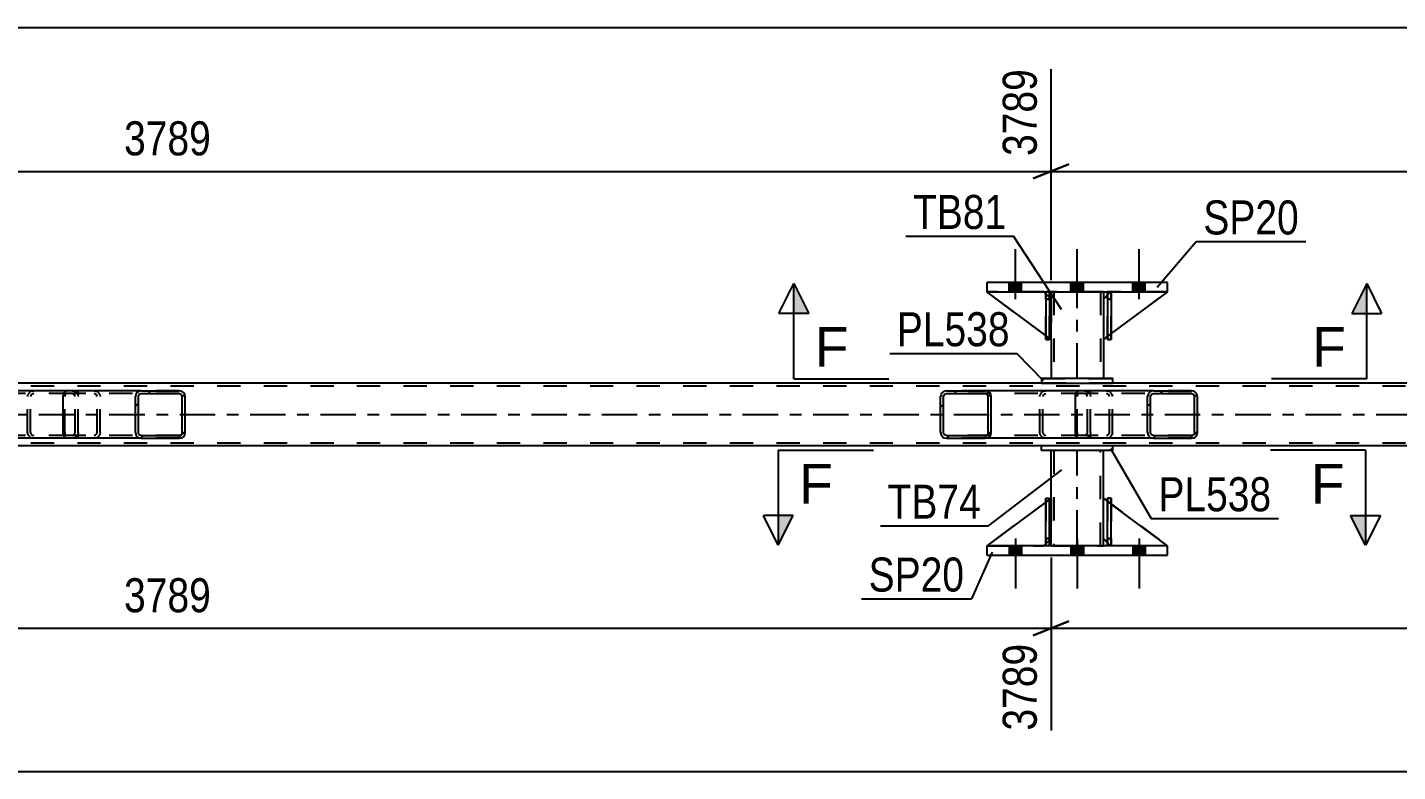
# Model space of a CAD drawing. Header units: millimetres. Extents: x 0 to 841, y 0 to 594.
# Drawn here: x 158.1 to 273.4, y 196.2 to 258.9 of the extents above; entities that cross this region are included whole.
import ezdxf

# ---------------------------------------------------------------- set-up
doc = ezdxf.new("R2010")
doc.units = ezdxf.units.MM
doc.linetypes.add('DXK_LINE_DOT2', pattern=[3.9198, 1.9599, -1.9599])
doc.linetypes.add('DXK_LINE_DOT3', pattern=[5.9187, 2.979, -0.9799, 0.9799, -0.9799])
doc.styles.add('Arial', font='ARIAL.TTF', dxfattribs={"height": 0.2})
doc.styles.add('Arial Narrow', font='ARIALN.TTF', dxfattribs={"height": 0.2})

# ---------------------------------------------------------------- blocks, each defined once
blk = doc.blocks.new('Part-103655217-5479 - 5425')
at = {"color": 7, "linetype": 'DXK_LINE_DOT2'}
for p, q in [((244.1, 219.12), (243.78, 218.89)), ((244.23, 215.82), (244.23, 219.22)), ((244.23, 215.82), (243.63, 215.22)), ((244.1, 215.69), (243.78, 215.37)), ((238.83, 215.22), (243.63, 215.22))]:
    blk.add_line(p, q, dxfattribs=at)
at = {"color": 2, "linetype": 'Continuous'}
for p, q in [((244.23, 219.22), (244.1, 219.12)), ((244.23, 215.82), (244.23, 219.22)), ((243.78, 218.89), (238.83, 215.22)), ((244.23, 215.82), (244.1, 215.69)), ((244.23, 215.82), (244.23, 215.82)), ((243.78, 215.37), (243.63, 215.22))]:
    blk.add_line(p, q, dxfattribs=at)
blk = doc.blocks.new('Part-103655217-5478 - 5425')
at = {"color": 7, "linetype": 'DXK_LINE_DOT2'}
for p, q in [((244.23, 219.22), (238.83, 215.22)), ((244.23, 215.82), (244.23, 219.22)), ((244.23, 219.22), (244.23, 215.82)), ((243.63, 215.22), (244.23, 215.82)), ((244.23, 215.82), (243.63, 215.22)), ((244.23, 215.82), (244.23, 215.82)), ((238.83, 215.22), (243.63, 215.22))]:
    blk.add_line(p, q, dxfattribs=at)
blk = doc.blocks.new('Part-103655217-5480 - 5425')
at = {"color": 7, "linetype": 'DXK_LINE_DOT2'}
for p, q in [((243.78, 235.98), (243.78, 236.58)), ((243.78, 236.58), (243.78, 236.58)), ((243.78, 236.58), (243.78, 232.58)), ((244.1, 236.58), (243.78, 236.58)), ((244.1, 235.98), (244.1, 236.58)), ((244.1, 232.58), (244.1, 236.58)), ((243.78, 232.58), (243.78, 235.98)), ((243.78, 235.98), (244.1, 235.98)), ((244.1, 235.98), (244.1, 232.58)), ((243.78, 232.58), (244.1, 232.58))]:
    blk.add_line(p, q, dxfattribs=at)
blk = doc.blocks.new('Part-103655217-5545 - 5425')
at = {"color": 2, "linetype": 'Continuous'}
for p, q in [((244.23, 236.58), (244.23, 235.98)), ((248.63, 236.58), (248.63, 235.98)), ((244.23, 232.58), (244.23, 229.3)), ((248.63, 232.58), (248.63, 229.3))]:
    blk.add_line(p, q, dxfattribs=at)
at = {"color": 7, "linetype": 'DXK_LINE_DOT2'}
for p, q in [((248.63, 236.58), (244.23, 236.58)), ((244.47, 236.58), (244.47, 229.3)), ((248.39, 236.58), (248.39, 229.3)), ((244.23, 235.98), (244.23, 232.58)), ((248.63, 235.98), (248.63, 232.58)), ((248.63, 229.3), (244.23, 229.3))]:
    blk.add_line(p, q, dxfattribs=at)
at = {"color": 7, "linetype": 'DXK_LINE_DOT3'}
blk.add_line((246.43, 229.3), (246.43, 236.58), dxfattribs=at)
blk = doc.blocks.new('Part-103655217-5481 - 5425')
at = {"color": 7, "linetype": 'DXK_LINE_DOT2'}
for p, q in [((248.63, 215.82), (248.63, 219.22)), ((248.63, 219.22), (254.03, 215.22)), ((249.23, 215.22), (248.63, 215.82)), ((254.03, 215.22), (249.23, 215.22))]:
    blk.add_line(p, q, dxfattribs=at)
blk = doc.blocks.new('Part-103655217-5482 - 5425')
at = {"color": 2, "linetype": 'Continuous'}
for p, q in [((248.63, 215.82), (248.63, 219.22)), ((248.98, 218.96), (248.63, 219.22)), ((254.03, 215.22), (249.3, 218.72)), ((248.98, 215.46), (248.63, 215.82))]:
    blk.add_line(p, q, dxfattribs=at)
at = {"color": 7, "linetype": 'DXK_LINE_DOT2'}
for p, q in [((249.3, 218.72), (248.98, 218.96)), ((249.23, 215.22), (248.98, 215.46)), ((254.03, 215.22), (249.23, 215.22)), ((254.03, 215.22), (254.03, 215.22)), ((254.03, 215.22), (254.03, 215.22))]:
    blk.add_line(p, q, dxfattribs=at)
blk = doc.blocks.new('Part-103655217-5493 - 5425')
at = {"color": 2, "linetype": 'Continuous'}
for p, q in [((248.98, 236.33), (248.63, 235.98)), ((254.03, 236.58), (249.3, 233.08)), ((248.63, 235.98), (248.63, 232.58)), ((248.98, 232.84), (248.63, 232.58))]:
    blk.add_line(p, q, dxfattribs=at)
at = {"color": 7, "linetype": 'DXK_LINE_DOT2'}
for p, q in [((249.23, 236.58), (248.98, 236.33)), ((254.03, 236.58), (249.23, 236.58)), ((249.3, 233.08), (248.98, 232.84))]:
    blk.add_line(p, q, dxfattribs=at)
blk = doc.blocks.new('Part-103655217-5494 - 5425')
at = {"color": 7, "linetype": 'DXK_LINE_DOT2'}
for p, q in [((249.23, 236.58), (248.63, 235.98)), ((248.63, 232.58), (254.03, 236.58)), ((254.03, 236.58), (249.23, 236.58)), ((248.63, 235.98), (248.63, 232.58))]:
    blk.add_line(p, q, dxfattribs=at)
blk = doc.blocks.new('Part-103655217-5495 - 5425')
at = {"color": 2, "linetype": 'Continuous'}
for p, q in [((243.78, 232.91), (238.83, 236.58)), ((243.78, 236.42), (243.63, 236.58)), ((244.23, 235.98), (244.1, 236.1)), ((244.23, 235.98), (244.23, 235.98)), ((244.23, 232.58), (244.23, 235.98)), ((244.1, 232.67), (244.23, 232.58)), ((244.23, 232.58), (244.23, 232.58))]:
    blk.add_line(p, q, dxfattribs=at)
at = {"color": 7, "linetype": 'DXK_LINE_DOT2'}
for p, q in [((243.63, 236.58), (238.83, 236.58)), ((243.63, 236.58), (244.23, 235.98)), ((244.1, 236.1), (243.78, 236.42)), ((244.23, 235.98), (244.23, 232.58)), ((244.1, 232.67), (243.78, 232.91))]:
    blk.add_line(p, q, dxfattribs=at)
blk = doc.blocks.new('Part-103655217-5496 - 5425')
at = {"color": 7, "linetype": 'DXK_LINE_DOT2'}
for p, q in [((244.23, 232.58), (238.83, 236.58)), ((238.83, 236.58), (243.63, 236.58)), ((243.63, 236.58), (244.23, 235.98)), ((244.23, 235.98), (243.63, 236.58)), ((244.23, 235.98), (244.23, 232.58)), ((244.23, 235.98), (244.23, 235.98)), ((244.23, 235.98), (244.23, 232.58))]:
    blk.add_line(p, q, dxfattribs=at)
blk = doc.blocks.new('Part-103655217-5497 - 5425')
at = {"color": 2, "linetype": 'Continuous'}
for p, q in [((249.3, 236.58), (248.98, 236.58)), ((248.98, 236.58), (248.98, 232.58)), ((249.3, 236.58), (249.3, 236.58)), ((249.3, 236.58), (249.3, 232.58)), ((249.3, 232.58), (248.98, 232.58))]:
    blk.add_line(p, q, dxfattribs=at)
at = {"color": 7, "linetype": 'DXK_LINE_DOT2'}
for p, q in [((248.98, 235.98), (248.98, 236.58)), ((249.3, 235.98), (249.3, 236.58)), ((249.3, 236.58), (249.3, 236.58)), ((249.3, 235.98), (248.98, 235.98)), ((248.98, 235.98), (248.98, 232.58)), ((249.3, 232.58), (249.3, 235.98))]:
    blk.add_line(p, q, dxfattribs=at)
blk = doc.blocks.new('Part-103655217-5567 - 5425')
at = {"color": 7, "linetype": 'DXK_LINE_DOT2'}
for p, q in [((249.3, 219.22), (248.98, 219.22)), ((248.98, 215.82), (248.98, 219.22)), ((248.98, 219.22), (248.98, 215.22)), ((249.3, 219.22), (249.3, 215.82)), ((249.3, 215.22), (249.3, 219.22)), ((249.3, 215.82), (248.98, 215.82)), ((248.98, 215.22), (248.98, 215.82)), ((249.3, 215.82), (249.3, 215.22)), ((249.3, 215.22), (248.98, 215.22)), ((249.3, 215.22), (249.3, 215.22))]:
    blk.add_line(p, q, dxfattribs=at)
blk = doc.blocks.new('Bolt-103655217-5653 - 5425')
at = {"linetype": 'Continuous'}
for points in [[(241.75, 215.22), (240.71, 215.22), (240.71, 214.42), (241.75, 214.42)], [(241.75, 215.22), (240.71, 215.22), (240.71, 214.42), (241.75, 214.42)], [(241.75, 215.22), (240.71, 215.22), (240.71, 214.42), (241.75, 214.42)], [(246.95, 215.22), (245.91, 215.22), (245.91, 214.42), (246.95, 214.42)], [(246.95, 215.22), (245.91, 215.22), (245.91, 214.42), (246.95, 214.42)], [(252.15, 215.22), (251.11, 215.22), (251.11, 214.42), (252.15, 214.42)], [(252.15, 215.22), (251.11, 215.22), (251.11, 214.42), (252.15, 214.42)], [(252.15, 215.22), (251.11, 215.22), (251.11, 214.42), (252.15, 214.42)]]:
    blk.add_hatch(color=1, dxfattribs=at).paths.add_polyline_path(points)
at = {"color": 1, "linetype": 'Continuous'}
for p, q in [((241.23, 215.82), (241.23, 211.62)), ((241.23, 215.82), (241.23, 211.62)), ((241.23, 215.82), (241.23, 211.62)), ((246.43, 215.82), (246.43, 211.62)), ((246.43, 215.82), (246.43, 211.62)), ((251.63, 215.82), (251.63, 211.62)), ((251.63, 215.82), (251.63, 211.62)), ((251.63, 215.82), (251.63, 211.62)), ((240.71, 215.22), (240.71, 214.42)), ((240.71, 215.22), (240.71, 214.42)), ((240.71, 215.22), (240.71, 214.42)), ((241.75, 215.22), (241.75, 214.42)), ((241.75, 215.22), (241.75, 214.42)), ((241.75, 215.22), (241.75, 214.42)), ((245.91, 215.22), (245.91, 214.42)), ((245.91, 215.22), (245.91, 214.42)), ((246.95, 215.22), (246.95, 214.42)), ((246.95, 215.22), (246.95, 214.42)), ((251.11, 215.22), (251.11, 214.42)), ((251.11, 215.22), (251.11, 214.42)), ((251.11, 215.22), (251.11, 214.42)), ((252.15, 215.22), (252.15, 214.42)), ((252.15, 215.22), (252.15, 214.42)), ((252.15, 215.22), (252.15, 214.42))]:
    blk.add_line(p, q, dxfattribs=at)
blk = doc.blocks.new('Part-103655217-5508 - 5425')
at = {"color": 2, "linetype": 'Continuous'}
for p, q in [((249.43, 223.62), (243.43, 223.62)), ((243.43, 223.22), (243.43, 223.62)), ((249.43, 223.22), (249.43, 223.62)), ((249.43, 223.22), (243.43, 223.22))]:
    blk.add_line(p, q, dxfattribs=at)
blk = doc.blocks.new('Part-103655217-5510 - 5425')
at = {"color": 7, "linetype": 'DXK_LINE_DOT2'}
for p, q in [((243.78, 219.22), (244.1, 219.22)), ((243.78, 215.82), (243.78, 219.22)), ((243.78, 219.22), (243.78, 215.22)), ((244.1, 219.22), (244.1, 215.82)), ((244.1, 215.22), (244.1, 219.12)), ((244.1, 215.82), (243.78, 215.82)), ((243.78, 215.22), (243.78, 215.82)), ((244.1, 215.82), (244.1, 215.22)), ((244.1, 215.22), (243.78, 215.22)), ((244.1, 215.22), (244.1, 215.22))]:
    blk.add_line(p, q, dxfattribs=at)
blk = doc.blocks.new('Part-103655217-5512 - 5425')
at = {"color": 2, "linetype": 'Continuous'}
for p, q in [((243.78, 215.22), (243.78, 219.22)), ((243.78, 219.22), (244.1, 219.22)), ((244.1, 215.22), (244.1, 219.22)), ((243.78, 215.22), (243.78, 215.22)), ((244.1, 215.22), (243.78, 215.22))]:
    blk.add_line(p, q, dxfattribs=at)
at = {"color": 7, "linetype": 'DXK_LINE_DOT2'}
for p, q in [((243.78, 219.22), (243.78, 215.82)), ((244.1, 215.82), (244.1, 219.22)), ((243.78, 215.82), (243.78, 215.22)), ((243.78, 215.82), (244.1, 215.82)), ((244.1, 215.22), (244.1, 215.82)), ((244.1, 215.22), (244.1, 215.22))]:
    blk.add_line(p, q, dxfattribs=at)
blk = doc.blocks.new('Part-103655217-5515 - 5425')
at = {"color": 7, "linetype": 'DXK_LINE_DOT2'}
for p, q in [((248.98, 235.98), (248.98, 236.58)), ((248.98, 236.58), (248.98, 236.58)), ((248.98, 236.58), (248.98, 232.58)), ((249.3, 236.58), (248.98, 236.58)), ((249.3, 235.98), (249.3, 236.58)), ((249.3, 232.58), (249.3, 236.58)), ((248.98, 232.58), (248.98, 235.98)), ((248.98, 235.98), (249.3, 235.98)), ((249.3, 235.98), (249.3, 232.58)), ((248.98, 232.58), (249.3, 232.58))]:
    blk.add_line(p, q, dxfattribs=at)
blk = doc.blocks.new('Part-103655217-5521 - 5425')
at = {"color": 2, "linetype": 'Continuous'}
for p, q in [((238.83, 215.22), (238.83, 214.42)), ((254.03, 215.22), (238.83, 215.22)), ((238.83, 214.42), (254.03, 214.42)), ((254.03, 214.42), (254.03, 215.22))]:
    blk.add_line(p, q, dxfattribs=at)
blk = doc.blocks.new('Part-103655217-5526 - 5425')
at = {"color": 2, "linetype": 'Continuous'}
for p, q in [((254.03, 237.38), (238.83, 237.38)), ((238.83, 237.38), (238.83, 236.58)), ((238.83, 236.58), (254.03, 236.58)), ((254.03, 236.58), (254.03, 237.38))]:
    blk.add_line(p, q, dxfattribs=at)
blk = doc.blocks.new('Part-103655217-5531 - 5425')
at = {"color": 2, "linetype": 'Continuous'}
for p, q in [((244.23, 219.22), (244.23, 223.22)), ((248.63, 219.22), (248.63, 223.22)), ((244.23, 215.22), (244.23, 215.82)), ((248.63, 215.22), (248.63, 215.82))]:
    blk.add_line(p, q, dxfattribs=at)
at = {"color": 7, "linetype": 'DXK_LINE_DOT2'}
for p, q in [((248.63, 223.22), (244.23, 223.22)), ((244.47, 223.22), (244.47, 215.22)), ((248.39, 215.22), (248.39, 223.22)), ((244.23, 215.82), (244.23, 219.22)), ((248.63, 215.82), (248.63, 219.22)), ((244.23, 215.22), (248.63, 215.22))]:
    blk.add_line(p, q, dxfattribs=at)
at = {"color": 7, "linetype": 'DXK_LINE_DOT3'}
blk.add_line((246.43, 215.22), (246.43, 223.22), dxfattribs=at)
blk = doc.blocks.new('Part-103655217-5532 - 5425')
at = {"linetype": 'Continuous'}
h = blk.add_hatch(dxfattribs=at)
h.set_pattern_fill('', scale=0.7, style=0, pattern_type=0)
h.set_pattern_definition([(45, (171.369, 227.9618), (-1.57154, 1.57154), [])])
h.paths.add_polyline_path([(171.41, 227.78), (171.37, 227.96), (171.26, 228.12), (171.1, 228.22), (170.9, 228.26), (167.72, 228.26), (167.53, 228.22), (167.36, 228.12), (167.26, 227.96), (167.22, 227.78), (167.22, 224.74), (167.26, 224.55), (167.36, 224.4), (167.53, 224.29), (167.72, 224.26), (170.9, 224.26), (171.1, 224.29), (171.26, 224.4), (171.37, 224.55), (171.41, 224.74)])
h.paths.add_polyline_path([(171.14, 224.65), (171.08, 224.57), (171, 224.52), (170.9, 224.5), (167.72, 224.5), (167.62, 224.52), (167.54, 224.57), (167.49, 224.65), (167.47, 224.74), (167.47, 227.78), (167.49, 227.87), (167.54, 227.95), (167.62, 228), (167.72, 228.02), (170.9, 228.02), (171, 228), (171.08, 227.95), (171.14, 227.87), (171.16, 227.78), (171.16, 224.74)])
at = {"color": 2, "linetype": 'Continuous'}
for p, q in [((161.23, 228.12), (161.32, 228.22)), ((161.32, 228.22), (161.42, 228.26)), ((167.72, 228.26), (161.42, 228.26)), ((167.72, 228.26), (167.53, 228.22)), ((167.72, 228.26), (170.9, 228.26)), ((171.1, 228.22), (170.9, 228.26)), ((161.15, 227.78), (161.17, 227.96)), ((161.15, 224.74), (161.15, 227.78)), ((161.17, 227.96), (161.23, 228.12)), ((167.26, 227.96), (167.22, 227.78)), ((167.22, 224.74), (167.22, 227.78)), ((167.47, 227.78), (167.49, 227.87)), ((167.47, 224.74), (167.47, 227.78)), ((167.49, 227.87), (167.54, 227.95)), ((167.54, 227.95), (167.62, 228)), ((167.62, 228), (167.72, 228.02)), ((167.72, 228.02), (170.9, 228.02)), ((170.9, 228.02), (171, 228)), ((171, 228), (171.08, 227.95)), ((171.08, 227.95), (171.14, 227.87)), ((171.14, 227.87), (171.16, 227.78)), ((171.16, 224.74), (171.16, 227.78)), ((171.41, 227.78), (171.37, 227.96)), ((171.41, 224.74), (171.41, 227.78)), ((161.17, 224.55), (161.15, 224.74)), ((167.22, 224.74), (167.26, 224.55)), ((167.49, 224.65), (167.47, 224.74)), ((171.16, 224.74), (171.14, 224.65)), ((171.37, 224.55), (171.41, 224.74)), ((161.23, 224.4), (161.17, 224.55)), ((161.32, 224.29), (161.23, 224.4)), ((161.42, 224.26), (161.32, 224.29)), ((167.72, 224.26), (161.42, 224.26)), ((167.54, 224.57), (167.49, 224.65)), ((167.53, 224.29), (167.72, 224.26)), ((167.62, 224.52), (167.54, 224.57)), ((167.72, 224.5), (167.62, 224.52)), ((167.72, 224.5), (170.9, 224.5)), ((167.72, 224.26), (170.9, 224.26)), ((171, 224.52), (170.9, 224.5)), ((170.9, 224.26), (171.1, 224.29)), ((171.08, 224.57), (171, 224.52)), ((171.14, 224.65), (171.08, 224.57))]:
    blk.add_line(p, q, dxfattribs=at)
at = {"color": 7, "linetype": 'DXK_LINE_DOT2'}
for p, q in [((162.41, 228.02), (162.41, 228.26)), ((163.75, 228.26), (163.95, 228.22)), ((170.9, 228.26), (167.72, 228.26)), ((161.3, 227.87), (161.28, 227.78)), ((161.28, 224.74), (161.28, 227.78)), ((161.32, 227.95), (161.3, 227.87)), ((161.37, 228), (161.32, 227.95)), ((161.42, 228.02), (161.37, 228)), ((170.9, 228.02), (161.42, 228.02)), ((163.85, 228), (163.75, 228.02)), ((163.93, 227.95), (163.85, 228)), ((163.99, 227.87), (163.93, 227.95)), ((164.01, 227.78), (163.99, 227.87)), ((164.01, 224.74), (164.01, 227.78)), ((164.22, 227.96), (164.26, 227.78)), ((164.26, 224.74), (164.26, 227.78)), ((161.28, 224.74), (161.3, 224.65)), ((163.99, 224.65), (164.01, 224.74)), ((164.26, 224.74), (164.22, 224.55)), ((161.3, 224.65), (161.32, 224.57)), ((161.32, 224.57), (161.37, 224.52)), ((161.37, 224.52), (161.42, 224.5)), ((170.9, 224.5), (161.42, 224.5)), ((162.41, 224.26), (162.41, 224.5)), ((163.75, 224.5), (163.85, 224.52)), ((163.95, 224.29), (163.75, 224.26)), ((163.85, 224.52), (163.93, 224.57)), ((163.93, 224.57), (163.99, 224.65)), ((170.9, 224.26), (167.72, 224.26))]:
    blk.add_line(p, q, dxfattribs=at)
for centre, start, end in [((163.77, 227.76), 23.8494, 68.8059), ((163.77, 224.75), 291.1941, 336.1506)]:
    blk.add_arc(centre, 0.492, start, end, dxfattribs=at)
at = {"color": 2, "linetype": 'Continuous'}
for centre, start, end in [((167.71, 227.76), 111.1941, 156.1506), ((170.92, 227.76), 23.8494, 68.8059), ((167.71, 224.75), 203.8494, 248.8059), ((170.92, 224.75), 291.1941, 336.1506)]:
    blk.add_arc(centre, 0.492, start, end, dxfattribs=at)
blk = doc.blocks.new('Part-103655217-5533 - 5425')
at = {"linetype": 'Continuous'}
h = blk.add_hatch(dxfattribs=at)
h.set_pattern_fill('', scale=0.7, style=0, pattern_type=0)
h.set_pattern_definition([(45, (154.0247, 227.9618), (-1.57154, 1.57154), [])])
h.paths.add_polyline_path([(154.06, 227.78), (154.02, 227.96), (153.91, 228.12), (153.75, 228.22), (153.55, 228.26), (150.32, 228.26), (150.12, 228.22), (149.96, 228.12), (149.85, 227.96), (149.81, 227.78), (149.81, 224.74), (149.85, 224.55), (149.96, 224.4), (150.12, 224.29), (150.32, 224.26), (153.55, 224.26), (153.75, 224.29), (153.91, 224.4), (154.02, 224.55), (154.06, 224.74)])
h.paths.add_polyline_path([(153.79, 224.65), (153.73, 224.57), (153.65, 224.52), (153.55, 224.5), (150.32, 224.5), (150.22, 224.52), (150.14, 224.57), (150.08, 224.65), (150.06, 224.74), (150.06, 227.78), (150.08, 227.87), (150.14, 227.95), (150.22, 228), (150.32, 228.02), (153.55, 228.02), (153.65, 228), (153.73, 227.95), (153.79, 227.87), (153.81, 227.78), (153.81, 224.74)])
at = {"color": 2, "linetype": 'Continuous'}
for p, q in [((150.32, 228.26), (150.12, 228.22)), ((150.32, 228.26), (153.55, 228.26)), ((161.42, 228.26), (153.55, 228.26)), ((153.75, 228.22), (153.55, 228.26)), ((149.85, 227.96), (149.81, 227.78)), ((149.81, 224.74), (149.81, 227.78)), ((150.06, 227.78), (150.08, 227.87)), ((150.06, 224.74), (150.06, 227.78)), ((150.08, 227.87), (150.14, 227.95)), ((150.14, 227.95), (150.22, 228)), ((150.22, 228), (150.32, 228.02)), ((150.32, 228.02), (153.55, 228.02)), ((153.55, 228.02), (153.65, 228)), ((153.65, 228), (153.73, 227.95)), ((153.73, 227.95), (153.79, 227.87)), ((153.79, 227.87), (153.81, 227.78)), ((153.81, 224.74), (153.81, 227.78)), ((154.06, 227.78), (154.02, 227.96)), ((154.06, 224.74), (154.06, 227.78)), ((149.81, 224.74), (149.85, 224.55)), ((150.08, 224.65), (150.06, 224.74)), ((153.81, 224.74), (153.79, 224.65)), ((154.02, 224.55), (154.06, 224.74)), ((150.14, 224.57), (150.08, 224.65)), ((150.12, 224.29), (150.32, 224.26)), ((150.22, 224.52), (150.14, 224.57)), ((150.32, 224.5), (150.22, 224.52)), ((150.32, 224.5), (153.55, 224.5)), ((150.32, 224.26), (153.55, 224.26)), ((153.65, 224.52), (153.55, 224.5)), ((153.55, 224.26), (153.75, 224.29)), ((161.42, 224.26), (153.55, 224.26)), ((153.73, 224.57), (153.65, 224.52)), ((153.79, 224.65), (153.73, 224.57))]:
    blk.add_line(p, q, dxfattribs=at)
at = {"color": 7, "linetype": 'DXK_LINE_DOT2'}
for p, q in [((153.55, 228.26), (150.32, 228.26)), ((158.47, 228.22), (158.67, 228.26)), ((161.9, 228.26), (161.42, 228.26)), ((161.9, 228.26), (162.1, 228.22)), ((161.9, 228.02), (150.32, 228.02)), ((158.16, 227.78), (158.2, 227.96)), ((158.16, 224.74), (158.16, 227.78)), ((158.43, 227.87), (158.41, 227.78)), ((158.41, 224.74), (158.41, 227.78)), ((158.49, 227.95), (158.43, 227.87)), ((158.57, 228), (158.49, 227.95)), ((158.67, 228.02), (158.57, 228)), ((162, 228), (161.9, 228.02)), ((162.08, 227.95), (162, 228)), ((162.14, 227.87), (162.08, 227.95)), ((162.16, 227.78), (162.14, 227.87)), ((162.16, 224.74), (162.16, 227.78)), ((162.37, 227.96), (162.41, 227.78)), ((162.41, 224.74), (162.41, 227.78)), ((158.2, 224.55), (158.16, 224.74)), ((158.41, 224.74), (158.43, 224.65)), ((162.14, 224.65), (162.16, 224.74)), ((162.41, 224.74), (162.37, 224.55)), ((161.9, 224.5), (150.32, 224.5)), ((153.55, 224.26), (150.32, 224.26)), ((158.43, 224.65), (158.49, 224.57)), ((158.67, 224.26), (158.47, 224.29)), ((158.49, 224.57), (158.51, 224.55)), ((158.51, 224.55), (158.57, 224.52)), ((158.57, 224.52), (158.67, 224.5)), ((161.9, 224.26), (161.42, 224.26)), ((161.9, 224.5), (162, 224.52)), ((162.1, 224.29), (161.9, 224.26)), ((162, 224.52), (162.08, 224.57)), ((162.08, 224.57), (162.14, 224.65))]:
    blk.add_line(p, q, dxfattribs=at)
at = {"color": 2, "linetype": 'Continuous'}
for centre, start, end in [((150.3, 227.76), 110.7583, 155.68), ((153.57, 227.76), 24.32, 69.2417), ((150.3, 224.76), 204.32, 249.2417), ((153.57, 224.76), 290.7583, 335.68)]:
    blk.add_arc(centre, 0.496, start, end, dxfattribs=at)
at = {"color": 7, "linetype": 'DXK_LINE_DOT2'}
for centre, start, end in [((158.65, 227.76), 110.7583, 155.68), ((161.92, 227.76), 24.32, 69.2417), ((158.65, 224.76), 204.32, 249.2417), ((161.92, 224.76), 290.7583, 335.68)]:
    blk.add_arc(centre, 0.496, start, end, dxfattribs=at)
blk = doc.blocks.new('Part-103655217-5569 - 5425')
at = {"color": 2, "linetype": 'Continuous'}
for p, q in [((248.98, 215.22), (248.98, 219.22)), ((248.98, 219.22), (249.3, 219.22)), ((249.3, 215.22), (249.3, 219.22)), ((248.98, 215.22), (248.98, 215.22)), ((249.3, 215.22), (248.98, 215.22))]:
    blk.add_line(p, q, dxfattribs=at)
at = {"color": 7, "linetype": 'DXK_LINE_DOT2'}
for p, q in [((248.98, 219.22), (248.98, 215.82)), ((249.3, 215.82), (249.3, 219.22)), ((248.98, 215.82), (248.98, 215.22)), ((248.98, 215.82), (249.3, 215.82)), ((249.3, 215.22), (249.3, 215.82)), ((249.3, 215.22), (249.3, 215.22))]:
    blk.add_line(p, q, dxfattribs=at)
blk = doc.blocks.new('Part-103655217-5588 - 5425')
at = {"linetype": 'Continuous'}
h = blk.add_hatch(dxfattribs=at)
h.set_pattern_fill('', scale=0.7, style=0, pattern_type=0)
h.set_pattern_definition([(45, (256.5024, 227.9618), (-1.57154, 1.57154), [])])
h.paths.add_polyline_path([(256.54, 227.78), (256.5, 227.96), (256.39, 228.12), (256.23, 228.22), (256.04, 228.26), (252.85, 228.26), (252.66, 228.22), (252.5, 228.12), (252.39, 227.96), (252.35, 227.78), (252.35, 224.74), (252.39, 224.55), (252.5, 224.4), (252.66, 224.29), (252.85, 224.26), (256.04, 224.26), (256.23, 224.29), (256.39, 224.4), (256.5, 224.55), (256.54, 224.74)])
h.paths.add_polyline_path([(256.27, 224.65), (256.22, 224.57), (256.13, 224.52), (256.04, 224.5), (252.85, 224.5), (252.76, 224.52), (252.68, 224.57), (252.62, 224.65), (252.6, 224.74), (252.6, 227.78), (252.62, 227.87), (252.68, 227.95), (252.76, 228), (252.85, 228.02), (256.04, 228.02), (256.13, 228), (256.22, 227.95), (256.27, 227.87), (256.29, 227.78), (256.29, 224.74)])
at = {"color": 2, "linetype": 'Continuous'}
for p, q in [((246.36, 228.12), (246.45, 228.22)), ((246.45, 228.22), (246.55, 228.26)), ((252.85, 228.26), (246.55, 228.26)), ((252.85, 228.26), (252.66, 228.22)), ((252.85, 228.26), (256.04, 228.26)), ((256.23, 228.22), (256.04, 228.26)), ((246.28, 227.78), (246.3, 227.96)), ((246.28, 224.74), (246.28, 227.78)), ((246.3, 227.96), (246.36, 228.12)), ((252.39, 227.96), (252.35, 227.78)), ((252.35, 224.74), (252.35, 227.78)), ((252.6, 227.78), (252.62, 227.87)), ((252.6, 224.74), (252.6, 227.78)), ((252.62, 227.87), (252.68, 227.95)), ((252.68, 227.95), (252.76, 228)), ((252.76, 228), (252.85, 228.02)), ((252.85, 228.02), (256.04, 228.02)), ((256.04, 228.02), (256.13, 228)), ((256.13, 228), (256.22, 227.95)), ((256.22, 227.95), (256.27, 227.87)), ((256.27, 227.87), (256.29, 227.78)), ((256.29, 224.74), (256.29, 227.78)), ((256.54, 227.78), (256.5, 227.96)), ((256.54, 224.74), (256.54, 227.78)), ((246.3, 224.55), (246.28, 224.74)), ((252.35, 224.74), (252.39, 224.55)), ((252.62, 224.65), (252.6, 224.74)), ((256.29, 224.74), (256.27, 224.65)), ((256.5, 224.55), (256.54, 224.74)), ((246.36, 224.4), (246.3, 224.55)), ((246.45, 224.29), (246.36, 224.4)), ((246.55, 224.26), (246.45, 224.29)), ((252.85, 224.26), (246.55, 224.26)), ((252.68, 224.57), (252.62, 224.65)), ((252.66, 224.29), (252.85, 224.26)), ((252.76, 224.52), (252.68, 224.57)), ((252.85, 224.5), (252.76, 224.52)), ((252.85, 224.5), (256.04, 224.5)), ((252.85, 224.26), (256.04, 224.26)), ((256.13, 224.52), (256.04, 224.5)), ((256.04, 224.26), (256.23, 224.29)), ((256.22, 224.57), (256.13, 224.52)), ((256.27, 224.65), (256.22, 224.57))]:
    blk.add_line(p, q, dxfattribs=at)
at = {"color": 7, "linetype": 'DXK_LINE_DOT2'}
for p, q in [((247.55, 228.02), (247.55, 228.26)), ((248.89, 228.26), (249.08, 228.22)), ((256.04, 228.26), (252.85, 228.26)), ((246.43, 227.87), (246.42, 227.78)), ((246.42, 224.74), (246.42, 227.78)), ((246.46, 227.95), (246.43, 227.87)), ((246.5, 228), (246.46, 227.95)), ((246.55, 228.02), (246.5, 228)), ((256.04, 228.02), (246.55, 228.02)), ((248.98, 228), (248.89, 228.02)), ((249.07, 227.95), (248.98, 228)), ((249.12, 227.87), (249.07, 227.95)), ((249.14, 227.78), (249.12, 227.87)), ((249.14, 224.74), (249.14, 227.78)), ((249.35, 227.96), (249.39, 227.78)), ((249.39, 224.74), (249.39, 227.78)), ((246.42, 224.74), (246.43, 224.65)), ((249.12, 224.65), (249.14, 224.74)), ((249.39, 224.74), (249.35, 224.55)), ((246.43, 224.65), (246.46, 224.57)), ((246.46, 224.57), (246.5, 224.52)), ((246.5, 224.52), (246.55, 224.5)), ((256.04, 224.5), (246.55, 224.5)), ((247.55, 224.26), (247.55, 224.5)), ((248.89, 224.5), (248.98, 224.52)), ((249.08, 224.29), (248.89, 224.26)), ((248.98, 224.52), (249.07, 224.57)), ((249.07, 224.57), (249.12, 224.65)), ((256.04, 224.26), (252.85, 224.26))]:
    blk.add_line(p, q, dxfattribs=at)
for centre, start, end in [((248.9, 227.76), 23.8494, 68.8059), ((248.9, 224.75), 291.1941, 336.1506)]:
    blk.add_arc(centre, 0.492, start, end, dxfattribs=at)
at = {"color": 2, "linetype": 'Continuous'}
for centre, start, end in [((252.84, 227.76), 111.1941, 156.1506), ((256.05, 227.76), 23.8494, 68.8059), ((252.84, 224.75), 203.8494, 248.8059), ((256.05, 224.75), 291.1941, 336.1506)]:
    blk.add_arc(centre, 0.492, start, end, dxfattribs=at)
blk = doc.blocks.new('Part-103655217-5589 - 5425')
at = {"linetype": 'Continuous'}
h = blk.add_hatch(dxfattribs=at)
h.set_pattern_fill('', scale=0.7, style=0, pattern_type=0)
h.set_pattern_definition([(45, (239.159, 227.9618), (-1.57154, 1.57154), [])])
h.paths.add_polyline_path([(239.2, 227.78), (239.16, 227.96), (239.05, 228.12), (238.88, 228.22), (238.69, 228.26), (235.45, 228.26), (235.26, 228.22), (235.09, 228.12), (234.98, 227.96), (234.94, 227.78), (234.94, 224.74), (234.98, 224.55), (235.09, 224.4), (235.26, 224.29), (235.45, 224.26), (238.69, 224.26), (238.88, 224.29), (239.05, 224.4), (239.16, 224.55), (239.2, 224.74)])
h.paths.add_polyline_path([(238.92, 224.65), (238.87, 224.57), (238.78, 224.52), (238.69, 224.5), (235.45, 224.5), (235.35, 224.52), (235.27, 224.57), (235.22, 224.65), (235.2, 224.74), (235.2, 227.78), (235.22, 227.87), (235.27, 227.95), (235.35, 228), (235.45, 228.02), (238.69, 228.02), (238.78, 228), (238.87, 227.95), (238.92, 227.87), (238.94, 227.78), (238.94, 224.74)])
at = {"color": 2, "linetype": 'Continuous'}
for p, q in [((235.45, 228.26), (235.26, 228.22)), ((235.45, 228.26), (238.69, 228.26)), ((246.55, 228.26), (238.69, 228.26)), ((238.88, 228.22), (238.69, 228.26)), ((234.98, 227.96), (234.94, 227.78)), ((234.94, 224.74), (234.94, 227.78)), ((235.2, 227.78), (235.22, 227.87)), ((235.2, 224.74), (235.2, 227.78)), ((235.22, 227.87), (235.27, 227.95)), ((235.27, 227.95), (235.35, 228)), ((235.35, 228), (235.45, 228.02)), ((235.45, 228.02), (238.69, 228.02)), ((238.69, 228.02), (238.78, 228)), ((238.78, 228), (238.87, 227.95)), ((238.87, 227.95), (238.92, 227.87)), ((238.92, 227.87), (238.94, 227.78)), ((238.94, 224.74), (238.94, 227.78)), ((239.2, 227.78), (239.16, 227.96)), ((239.2, 224.74), (239.2, 227.78)), ((234.94, 224.74), (234.98, 224.55)), ((235.22, 224.65), (235.2, 224.74)), ((238.94, 224.74), (238.92, 224.65)), ((239.16, 224.55), (239.2, 224.74)), ((235.27, 224.57), (235.22, 224.65)), ((235.26, 224.29), (235.45, 224.26)), ((235.35, 224.52), (235.27, 224.57)), ((235.45, 224.5), (235.35, 224.52)), ((235.45, 224.5), (238.69, 224.5)), ((235.45, 224.26), (238.69, 224.26)), ((238.78, 224.52), (238.69, 224.5)), ((238.69, 224.26), (238.88, 224.29)), ((246.55, 224.26), (238.69, 224.26)), ((238.87, 224.57), (238.78, 224.52)), ((238.92, 224.65), (238.87, 224.57))]:
    blk.add_line(p, q, dxfattribs=at)
at = {"color": 7, "linetype": 'DXK_LINE_DOT2'}
for p, q in [((238.69, 228.26), (235.45, 228.26)), ((243.61, 228.22), (243.8, 228.26)), ((247.04, 228.26), (246.55, 228.26)), ((247.04, 228.26), (247.23, 228.22)), ((247.04, 228.02), (235.45, 228.02)), ((243.29, 227.78), (243.33, 227.96)), ((243.29, 224.74), (243.29, 227.78)), ((243.57, 227.87), (243.55, 227.78)), ((243.55, 224.74), (243.55, 227.78)), ((243.62, 227.95), (243.57, 227.87)), ((243.62, 227.95), (243.64, 227.96)), ((243.64, 227.96), (243.7, 228)), ((243.7, 228), (243.8, 228.02)), ((247.13, 228), (247.04, 228.02)), ((247.22, 227.95), (247.13, 228)), ((247.27, 227.87), (247.22, 227.95)), ((247.29, 227.78), (247.27, 227.87)), ((247.29, 224.74), (247.29, 227.78)), ((247.51, 227.96), (247.55, 227.78)), ((247.55, 224.74), (247.55, 227.78)), ((243.33, 224.55), (243.29, 224.74)), ((243.55, 224.74), (243.57, 224.65)), ((247.27, 224.65), (247.29, 224.74)), ((247.55, 224.74), (247.51, 224.55)), ((247.04, 224.5), (235.45, 224.5)), ((238.69, 224.26), (235.45, 224.26)), ((243.57, 224.65), (243.62, 224.57)), ((243.8, 224.26), (243.61, 224.29)), ((243.62, 224.57), (243.64, 224.55)), ((243.64, 224.55), (243.7, 224.52)), ((243.7, 224.52), (243.8, 224.5)), ((247.04, 224.26), (246.55, 224.26)), ((247.04, 224.5), (247.13, 224.52)), ((247.23, 224.29), (247.04, 224.26)), ((247.13, 224.52), (247.22, 224.57)), ((247.22, 224.57), (247.27, 224.65))]:
    blk.add_line(p, q, dxfattribs=at)
at = {"color": 2, "linetype": 'Continuous'}
for centre, start, end in [((235.43, 227.76), 110.7583, 155.68), ((238.71, 227.76), 24.32, 69.2417), ((235.43, 224.76), 204.32, 249.2417), ((238.71, 224.76), 290.7583, 335.68)]:
    blk.add_arc(centre, 0.496, start, end, dxfattribs=at)
at = {"color": 7, "linetype": 'DXK_LINE_DOT2'}
for centre, start, end in [((243.78, 227.76), 110.7583, 155.68), ((247.06, 227.76), 24.32, 69.2417), ((243.78, 224.76), 204.32, 249.2417), ((247.06, 224.76), 290.7583, 335.68)]:
    blk.add_arc(centre, 0.496, start, end, dxfattribs=at)
blk = doc.blocks.new('Part-103655217-5595 - 5425')
at = {"color": 2, "linetype": 'Continuous'}
for p, q in [((243.43, 228.9), (105.84, 228.9)), ((498.83, 228.9), (249.43, 228.9)), ((243.43, 223.62), (105.84, 223.62)), ((498.83, 223.62), (249.43, 223.62))]:
    blk.add_line(p, q, dxfattribs=at)
at = {"color": 7, "linetype": 'DXK_LINE_DOT2'}
for p, q in [((767.95, 228.66), (105.84, 228.66)), ((249.43, 228.9), (243.43, 228.9)), ((767.95, 223.86), (105.84, 223.86)), ((249.43, 223.62), (243.43, 223.62))]:
    blk.add_line(p, q, dxfattribs=at)
at = {"color": 7, "linetype": 'DXK_LINE_DOT3'}
blk.add_line((105.84, 226.26), (767.95, 226.26), dxfattribs=at)
blk = doc.blocks.new('Bolt-103655217-5654 - 5425')
at = {"linetype": 'Continuous'}
for points in [[(240.71, 236.58), (241.75, 236.58), (241.75, 237.38), (240.71, 237.38)], [(240.71, 236.58), (241.75, 236.58), (241.75, 237.38), (240.71, 237.38)], [(240.71, 236.58), (241.75, 236.58), (241.75, 237.38), (240.71, 237.38)], [(245.91, 236.58), (246.95, 236.58), (246.95, 237.38), (245.91, 237.38)], [(245.91, 236.58), (246.95, 236.58), (246.95, 237.38), (245.91, 237.38)], [(251.11, 236.58), (252.15, 236.58), (252.15, 237.38), (251.11, 237.38)], [(251.11, 236.58), (252.15, 236.58), (252.15, 237.38), (251.11, 237.38)], [(251.11, 236.58), (252.15, 236.58), (252.15, 237.38), (251.11, 237.38)]]:
    blk.add_hatch(color=1, dxfattribs=at).paths.add_polyline_path(points)
at = {"color": 1, "linetype": 'Continuous'}
for p, q in [((241.23, 235.98), (241.23, 240.18)), ((241.23, 235.98), (241.23, 240.18)), ((241.23, 235.98), (241.23, 240.18)), ((246.43, 235.98), (246.43, 240.18)), ((246.43, 235.98), (246.43, 240.18)), ((251.63, 235.98), (251.63, 240.18)), ((251.63, 235.98), (251.63, 240.18)), ((251.63, 235.98), (251.63, 240.18)), ((240.71, 236.58), (240.71, 237.38)), ((240.71, 236.58), (240.71, 237.38)), ((240.71, 236.58), (240.71, 237.38)), ((241.75, 236.58), (241.75, 237.38)), ((241.75, 236.58), (241.75, 237.38)), ((241.75, 236.58), (241.75, 237.38)), ((245.91, 236.58), (245.91, 237.38)), ((245.91, 236.58), (245.91, 237.38)), ((246.95, 236.58), (246.95, 237.38)), ((246.95, 236.58), (246.95, 237.38)), ((251.11, 236.58), (251.11, 237.38)), ((251.11, 236.58), (251.11, 237.38)), ((251.11, 236.58), (251.11, 237.38)), ((252.15, 236.58), (252.15, 237.38)), ((252.15, 236.58), (252.15, 237.38)), ((252.15, 236.58), (252.15, 237.38))]:
    blk.add_line(p, q, dxfattribs=at)
blk = doc.blocks.new('Part-103655217-5663 - 5425')
at = {"color": 2, "linetype": 'Continuous'}
for p, q in [((249.43, 229.3), (243.43, 229.3)), ((243.43, 229.3), (243.43, 228.9)), ((243.43, 228.9), (249.43, 228.9)), ((249.43, 228.9), (249.43, 229.3))]:
    blk.add_line(p, q, dxfattribs=at)
at = {"color": 7, "linetype": 'DXK_LINE_DOT2'}
for p, q in [((243.43, 229.3), (249.43, 229.3)), ((243.43, 228.9), (249.43, 228.9))]:
    blk.add_line(p, q, dxfattribs=at)
blk = doc.blocks.new('Part-103655217-5670 - 5425')
at = {"color": 2, "linetype": 'Continuous'}
for p, q in [((244.1, 236.58), (243.78, 236.58)), ((243.78, 236.58), (243.78, 232.58)), ((244.1, 236.58), (244.1, 236.58)), ((244.1, 236.58), (244.1, 232.58)), ((244.1, 232.58), (243.78, 232.58))]:
    blk.add_line(p, q, dxfattribs=at)
at = {"color": 7, "linetype": 'DXK_LINE_DOT2'}
for p, q in [((243.78, 235.98), (243.78, 236.58)), ((244.1, 235.98), (244.1, 236.58)), ((244.1, 236.58), (244.1, 236.58)), ((244.1, 235.98), (243.78, 235.98)), ((243.78, 235.98), (243.78, 232.58)), ((244.1, 232.58), (244.1, 235.98))]:
    blk.add_line(p, q, dxfattribs=at)
blk = doc.blocks.new('StraightDimension-103655217-5874 - 5425')
at = {"color": 7, "linetype": 'Continuous'}
for p, q in [((244.23, 214.22), (244.23, 199.66)), ((245.73, 208.87), (242.73, 207.67)), ((244.23, 208.27), (499.63, 208.27))]:
    blk.add_line(p, q, dxfattribs=at)
blk = doc.blocks.new('StraightDimension-103655217-5729 - 5425')
at = {"color": 7, "linetype": 'Continuous'}
blk.add_line((95.62, 258.85), (778.17, 258.85), dxfattribs=at)
blk = doc.blocks.new('StraightDimension-103655217-5770 - 5425')
at = {"color": 7, "linetype": 'Continuous'}
for p, q in [((244.23, 237.58), (244.23, 255.34)), ((245.73, 247.33), (242.73, 246.13)), ((244.23, 246.73), (499.63, 246.73))]:
    blk.add_line(p, q, dxfattribs=at)
blk = doc.blocks.new('StraightDimension-103655217-5775 - 5425')
at = {"color": 7, "linetype": 'Continuous'}
for p, q in [((244.23, 237.58), (244.23, 255.34)), ((95.62, 246.73), (244.23, 246.73)), ((242.73, 246.13), (245.73, 247.33))]:
    blk.add_line(p, q, dxfattribs=at)
at = {"color": 0}
blk.add_wipeout([(174.18, 247.48), (174.18, 251.68), (165.67, 251.68), (165.67, 247.48)], dxfattribs=at)
at = {"color": 3, "style": 'Arial Narrow'}
blk.add_text('3789', height=2.863, dxfattribs=at).set_placement((166.27, 248.08))
at = {"color": 0, "linetype": 'Continuous'}
blk.add_wipeout([(243.63, 255.94), (239.43, 255.94), (239.43, 247.43), (243.63, 247.43)], dxfattribs=at)
at = {"color": 3, "linetype": 'Continuous', "style": 'Arial Narrow'}
blk.add_text('3789', height=2.863, rotation=90.0002, dxfattribs=at).set_placement((243.03, 248.03))
blk = doc.blocks.new('StraightDimension-103655217-5869 - 5425')
at = {"color": 7, "linetype": 'Continuous'}
for p, q in [((244.23, 214.22), (244.23, 199.66)), ((242.73, 207.67), (245.73, 208.87)), ((95.62, 208.27), (244.23, 208.27))]:
    blk.add_line(p, q, dxfattribs=at)
at = {"color": 0}
blk.add_wipeout([(174.18, 209.02), (174.18, 213.22), (165.67, 213.22), (165.67, 209.02)], dxfattribs=at)
at = {"color": 3, "style": 'Arial Narrow'}
blk.add_text('3789', height=2.863, dxfattribs=at).set_placement((166.27, 209.62))
at = {"color": 0, "linetype": 'Continuous'}
blk.add_wipeout([(243.63, 207.57), (239.43, 207.57), (239.43, 199.06), (243.63, 199.06)], dxfattribs=at)
at = {"color": 3, "linetype": 'Continuous', "style": 'Arial Narrow'}
blk.add_text('3789', height=2.863, rotation=90.0002, dxfattribs=at).set_placement((243.03, 199.66))
blk = doc.blocks.new('StraightDimension-103655217-11258 - 5425')
at = {"color": 7, "linetype": 'Continuous'}
blk.add_line((94.98, 196.2), (778.81, 196.2), dxfattribs=at)
blk = doc.blocks.new('Mark-103655217-5504 - 5425')
at = {"color": 30, "linetype": 'Continuous'}
for p, q in [((249.23, 223.41), (252.66, 217.52)), ((252.66, 217.52), (263.36, 217.52))]:
    blk.add_line(p, q, dxfattribs=at)
at = {"color": 0}
blk.add_wipeout([(262.76, 218.12), (262.76, 221.12), (253.26, 221.12), (253.26, 218.12)], dxfattribs=at)
blk.add_wipeout([(262.76, 218.12), (262.76, 221.12), (253.26, 221.12), (253.26, 218.12)], dxfattribs=at)
at = {"color": 3, "style": 'Arial Narrow'}
blk.add_text('PL538', height=2.863, dxfattribs=at).set_placement((253.26, 218.12))
blk = doc.blocks.new('Mark-103655217-5517 - 5425')
at = {"color": 30, "linetype": 'Continuous'}
for p in [(239.29, 214.67), (228.29, 210.76)]:
    blk.add_line(p, (237.53, 210.76), dxfattribs=at)
at = {"color": 0}
blk.add_wipeout([(236.93, 211.36), (236.93, 214.36), (228.89, 214.36), (228.89, 211.36)], dxfattribs=at)
blk.add_wipeout([(236.93, 211.36), (236.93, 214.36), (228.89, 214.36), (228.89, 211.36)], dxfattribs=at)
at = {"color": 3, "style": 'Arial Narrow'}
blk.add_text('SP20', height=2.863, dxfattribs=at).set_placement((228.89, 211.36))
blk = doc.blocks.new('Mark-103655217-5522 - 5425')
at = {"color": 30, "linetype": 'Continuous'}
for p, q in [((253.17, 236.98), (256.44, 240.82)), ((256.44, 240.82), (265.67, 240.82))]:
    blk.add_line(p, q, dxfattribs=at)
at = {"color": 0}
blk.add_wipeout([(265.07, 241.42), (265.07, 244.42), (257.04, 244.42), (257.04, 241.42)], dxfattribs=at)
blk.add_wipeout([(265.07, 241.42), (265.07, 244.42), (257.04, 244.42), (257.04, 241.42)], dxfattribs=at)
at = {"color": 3, "style": 'Arial Narrow'}
blk.add_text('SP20', height=2.863, dxfattribs=at).set_placement((257.04, 241.42))
blk = doc.blocks.new('Mark-103655217-5527 - 5425')
at = {"color": 30, "linetype": 'Continuous'}
for p in [(245.12, 221.61), (229.88, 216.89)]:
    blk.add_line(p, (238.93, 216.89), dxfattribs=at)
at = {"color": 0}
blk.add_wipeout([(238.33, 217.49), (238.33, 220.49), (230.48, 220.49), (230.48, 217.49)], dxfattribs=at)
blk.add_wipeout([(238.33, 217.49), (238.33, 220.49), (230.48, 220.49), (230.48, 217.49)], dxfattribs=at)
at = {"color": 3, "style": 'Arial Narrow'}
blk.add_text('TB74', height=2.863, dxfattribs=at).set_placement((230.48, 217.49))
blk = doc.blocks.new('Mark-103655217-5541 - 5425')
at = {"color": 30, "linetype": 'Continuous'}
for p in [(232.02, 241.28), (245.12, 235.11)]:
    blk.add_line(p, (241.07, 241.28), dxfattribs=at)
at = {"color": 0}
blk.add_wipeout([(240.47, 241.88), (240.47, 244.88), (232.62, 244.88), (232.62, 241.88)], dxfattribs=at)
blk.add_wipeout([(240.47, 241.88), (240.47, 244.88), (232.62, 244.88), (232.62, 241.88)], dxfattribs=at)
at = {"color": 3, "style": 'Arial Narrow'}
blk.add_text('TB81', height=2.863, dxfattribs=at).set_placement((232.62, 241.88))
blk = doc.blocks.new('Mark-103655217-5659 - 5425')
at = {"color": 30, "linetype": 'Continuous'}
for p in [(230.66, 231.41), (243.6, 229.1)]:
    blk.add_line(p, (241.36, 231.41), dxfattribs=at)
at = {"color": 0}
blk.add_wipeout([(240.76, 232.01), (240.76, 235.01), (231.26, 235.01), (231.26, 232.01)], dxfattribs=at)
blk.add_wipeout([(240.76, 232.01), (240.76, 235.01), (231.26, 235.01), (231.26, 232.01)], dxfattribs=at)
at = {"color": 3, "style": 'Arial Narrow'}
blk.add_text('PL538', height=2.863, dxfattribs=at).set_placement((231.26, 232.01))
blk = doc.blocks.new('SectionMark-103655217-5895 - 5425')
at = {"linetype": 'Continuous'}
for points in [[(223.85, 234.78), (222.6, 234.78), (222.6, 237.28)], [(270.78, 234.78), (269.53, 234.78), (270.78, 237.28)]]:
    blk.add_hatch(color=6, dxfattribs=at).paths.add_polyline_path(points)
at = {"color": 6, "linetype": 'Continuous'}
for p, q in [((221.35, 234.78), (222.6, 237.28)), ((222.6, 229.28), (222.6, 237.28)), ((222.6, 237.28), (223.85, 234.78)), ((270.78, 237.28), (269.53, 234.78)), ((270.78, 229.28), (270.78, 237.28)), ((270.78, 237.28), (272.03, 234.78)), ((223.85, 234.78), (221.35, 234.78)), ((269.53, 234.78), (272.03, 234.78)), ((222.6, 229.28), (230.6, 229.28)), ((270.78, 229.28), (262.78, 229.28))]:
    blk.add_line(p, q, dxfattribs=at)
at = {"color": 0, "linetype": 'Continuous'}
for points in [[(227.2, 230.28), (227.2, 233.78), (224.35, 233.78), (224.35, 230.28)], [(269.03, 230.28), (269.03, 233.78), (266.18, 233.78), (266.18, 230.28)]]:
    blk.add_wipeout(points, dxfattribs=at)
at = {"color": 3, "linetype": 'Continuous', "style": 'Arial'}
for p in [(224.35, 230.28), (266.18, 230.28)]:
    blk.add_text('F', height=3.34, dxfattribs=at).set_placement(p)
blk = doc.blocks.new('SectionMark-103655217-5899 - 5425')
at = {"linetype": 'Continuous'}
for points in [[(221.29, 217.76), (222.54, 217.76), (221.29, 215.26)], [(269.43, 217.76), (270.68, 217.76), (270.68, 215.26)]]:
    blk.add_hatch(color=6, dxfattribs=at).paths.add_polyline_path(points)
at = {"color": 6, "linetype": 'Continuous'}
for p, q in [((221.29, 223.26), (229.29, 223.26)), ((221.29, 223.26), (221.29, 215.26)), ((270.68, 223.26), (262.68, 223.26)), ((270.68, 223.26), (270.68, 215.26)), ((221.29, 215.26), (220.04, 217.76)), ((222.54, 217.76), (220.04, 217.76)), ((221.29, 215.26), (222.54, 217.76)), ((269.43, 217.76), (271.93, 217.76)), ((270.68, 215.26), (269.43, 217.76)), ((271.93, 217.76), (270.68, 215.26))]:
    blk.add_line(p, q, dxfattribs=at)
at = {"color": 0, "linetype": 'Continuous'}
for points in [[(225.89, 218.76), (225.89, 222.26), (223.04, 222.26), (223.04, 218.76)], [(268.93, 218.76), (268.93, 222.26), (266.08, 222.26), (266.08, 218.76)]]:
    blk.add_wipeout(points, dxfattribs=at)
at = {"color": 3, "linetype": 'Continuous', "style": 'Arial'}
for p in [(223.04, 218.76), (266.08, 218.76)]:
    blk.add_text('F', height=3.34, dxfattribs=at).set_placement(p)

msp = doc.modelspace()

# ---------------------------------------------------------------- block references
for name in ['Bolt-103655217-5654 - 5425', 'Part-103655217-5526 - 5425', 'Part-103655217-5495 - 5425', 'Part-103655217-5496 - 5425', 'Part-103655217-5480 - 5425', 'Part-103655217-5670 - 5425', 'Part-103655217-5545 - 5425', 'Part-103655217-5493 - 5425', 'Part-103655217-5494 - 5425', 'Part-103655217-5497 - 5425', 'Part-103655217-5515 - 5425', 'Part-103655217-5595 - 5425', 'Part-103655217-5533 - 5425', 'Part-103655217-5532 - 5425', 'Part-103655217-5589 - 5425', 'Part-103655217-5663 - 5425', 'Part-103655217-5588 - 5425', 'Part-103655217-5508 - 5425', 'Part-103655217-5531 - 5425', 'Part-103655217-5479 - 5425', 'Part-103655217-5478 - 5425', 'Part-103655217-5510 - 5425', 'Part-103655217-5512 - 5425', 'Part-103655217-5481 - 5425', 'Part-103655217-5482 - 5425', 'Part-103655217-5567 - 5425', 'Part-103655217-5569 - 5425', 'Bolt-103655217-5653 - 5425', 'Part-103655217-5521 - 5425']:
    msp.add_blockref(name, (0, 0))

# ---------------------------------------------------------------- next in the draw order: block references
for name in ['StraightDimension-103655217-5729 - 5425', 'StraightDimension-103655217-5874 - 5425']:
    msp.add_blockref(name, (0, 0))

# ---------------------------------------------------------------- next in the draw order: block references
for name in ['StraightDimension-103655217-5770 - 5425', 'StraightDimension-103655217-5869 - 5425']:
    msp.add_blockref(name, (0, 0))

# ---------------------------------------------------------------- next in the draw order: block references
for name in ['StraightDimension-103655217-5775 - 5425', 'Mark-103655217-5522 - 5425', 'StraightDimension-103655217-11258 - 5425']:
    msp.add_blockref(name, (0, 0))

# ---------------------------------------------------------------- next in the draw order: block references
for name in ['Mark-103655217-5541 - 5425', 'Mark-103655217-5504 - 5425', 'Mark-103655217-5527 - 5425', 'Mark-103655217-5517 - 5425']:
    msp.add_blockref(name, (0, 0))

# ---------------------------------------------------------------- next in the draw order: block references
for name in ['Mark-103655217-5659 - 5425', 'SectionMark-103655217-5899 - 5425']:
    msp.add_blockref(name, (0, 0))

# ---------------------------------------------------------------- next in the draw order: block references
msp.add_blockref('SectionMark-103655217-5895 - 5425', (0, 0))

doc.saveas('drawing.dxf')
